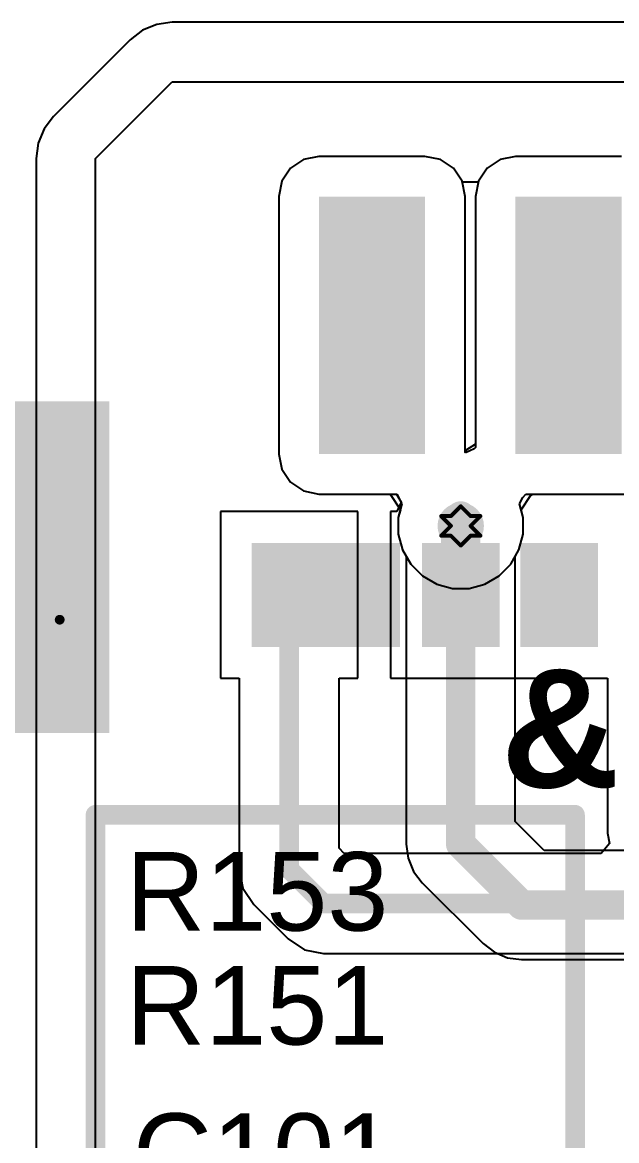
# Model space of a CAD drawing. Header units: inches. Extents: x -3 to 5437, y -3 to 5435.
# Drawn here: x 20.03 to 27.72, y 99.47 to 113.93 of the extents above; entities that cross this region are included whole.
import ezdxf

# ---------------------------------------------------------------- set-up
doc = ezdxf.new("R2010")
doc.units = ezdxf.units.IN
for name, color, linetype in [('Bottom Layer', 5, 'Continuous'), ('Bottom Solder', 6, 'Continuous'), ('Drill Drawing', 1, 'Continuous'), ('GND', 16, 'Continuous'), ('Keep-Out Layer', 6, 'Continuous'), ('PWR', 76, 'Continuous'), ('Top Layer', 1, 'Continuous'), ('Top Overlay', 2, 'Continuous'), ('Top Paste', 8, 'Continuous'), ('Top Solder', 216, 'Continuous'), ('Via Holes', 16, 'Continuous')]:
    doc.layers.add(name, color=color, linetype=linetype)
doc.styles.add('Arial', font='', dxfattribs={"height": 0.2})
doc.styles.add('Arial_Bold', font='', dxfattribs={"height": 0.2})
doc.styles.get('Arial').set_extended_font_data('Arial')
doc.styles.get('Arial_Bold').set_extended_font_data('Arial', bold=True)

# ---------------------------------------------------------------- blocks, each defined once
blk = doc.blocks.new('XKNANO_113_197')
at = {"layer": 'Keep-Out Layer'}
for points in [[(-1.826, 1.591), (-0.455, 1.591), (-0.455, 4.919), (-1.826, 4.919)], [(0.714, 1.591), (2.085, 1.591), (2.085, 4.919), (0.714, 4.919)]]:
    blk.add_hatch(color=6, dxfattribs=at).paths.add_polyline_path(points)
at = {"layer": 'Top Layer'}
for points in [[(-1.42, 7.31), (-0.62, 7.31), (-0.62, 6.17), (-1.42, 6.17)], [(-0.15, 7.31), (0.65, 7.31), (0.65, 6.17), (-0.15, 6.17)], [(1.139, 7.31), (1.901, 7.31), (1.901, 6.17), (1.139, 6.17)], [(2.089, 7.31), (2.851, 7.31), (2.851, 6.17), (2.089, 6.17)]]:
    blk.add_hatch(color=1, dxfattribs=at).paths.add_polyline_path(points)
at = {"layer": 'Top Paste'}
for points in [[(-1.42, 7.31), (-0.62, 7.31), (-0.62, 6.17), (-1.42, 6.17)], [(-0.15, 7.31), (0.65, 7.31), (0.65, 6.17), (-0.15, 6.17)], [(1.139, 7.31), (1.901, 7.31), (1.901, 6.17), (1.139, 6.17)], [(2.089, 7.31), (2.851, 7.31), (2.851, 6.17), (2.089, 6.17)]]:
    blk.add_hatch(color=8, dxfattribs=at).paths.add_polyline_path(points)
at = {"layer": 'Top Solder'}
for points in [[(-1.522, 7.412), (-0.518, 7.412), (-0.518, 6.068), (-1.522, 6.068)], [(-0.252, 7.412), (0.752, 7.412), (0.752, 6.068), (-0.252, 6.068)], [(1.037, 7.412), (2.003, 7.412), (2.003, 6.068), (1.037, 6.068)], [(1.987, 7.412), (2.953, 7.412), (2.953, 6.068), (1.987, 6.068)]]:
    blk.add_hatch(color=216, dxfattribs=at).paths.add_polyline_path(points)
at = {"layer": 'Top Overlay'}
blk.add_lwpolyline([(6.579, 7.061, 0.127, 0.127, 0), (5.436, 7.061, 0.127, 0.127, 0)], format="xyseb", dxfattribs=at)
blk.add_lwpolyline([(5.404, 7.061, 0.0635, 0.0635, 1), (5.467, 7.061, 0.0635, 0.0635, 1)], format="xyseb", close=True, dxfattribs=at)

msp = doc.modelspace()

# ---------------------------------------------------------------- hatches: boundary and pattern name
at = {"layer": 'Bottom Layer'}
h = msp.add_hatch(color=5, dxfattribs=at)
edge = h.paths.add_edge_path()
edge.add_arc((25.701, 107.417), 0.3, 0, 360)
at = {"layer": 'Bottom Solder'}
h = msp.add_hatch(color=6, dxfattribs=at)
edge = h.paths.add_edge_path()
edge.add_arc((25.701, 107.417), 0.15, 0, 360)
at = {"layer": 'GND'}
h = msp.add_hatch(color=16, dxfattribs=at)
edge = h.paths.add_edge_path()
edge.add_arc((25.701, 107.417), 0.3, 0, 360)
at = {"layer": 'PWR'}
h = msp.add_hatch(color=76, dxfattribs=at)
edge = h.paths.add_edge_path()
edge.add_arc((25.701, 107.417), 0.3, 0, 360)
at = {"layer": 'Top Layer'}
msp.add_hatch(color=1, dxfattribs=at).paths.add_polyline_path([(15.951, 104.739), (21.158, 104.739), (21.158, 109.029), (15.951, 109.029)])
h = msp.add_hatch(color=1, dxfattribs=at)
edge = h.paths.add_edge_path()
edge.add_arc((25.701, 107.417), 0.3, 0, 360)
at = {"layer": 'Top Solder'}
h = msp.add_hatch(color=216, dxfattribs=at)
edge = h.paths.add_edge_path()
edge.add_arc((25.701, 107.417), 0.15, 0, 360)
at = {"layer": 'Via Holes'}
h = msp.add_hatch(color=7, dxfattribs=at)
edge = h.paths.add_edge_path()
edge.add_arc((25.701, 107.417), 0.15, 0, 360)

# ---------------------------------------------------------------- linework, layer by layer
at = {"layer": 'Bottom Layer'}
for p, q in [((23.868, 112.192), (23.67, 112.152)), ((25.239, 112.192), (23.868, 112.192)), ((25.438, 112.152), (25.239, 112.192)), ((26.408, 112.192), (26.21, 112.152)), ((27.779, 112.192), (26.408, 112.192)), ((23.502, 112.04), (23.389, 111.872)), ((23.67, 112.152), (23.502, 112.04)), ((25.606, 112.04), (25.438, 112.152)), ((25.718, 111.872), (25.606, 112.04)), ((26.042, 112.04), (25.929, 111.872)), ((26.21, 112.152), (26.042, 112.04)), ((23.389, 111.872), (23.35, 111.674)), ((25.757, 111.674), (25.718, 111.872)), ((25.929, 111.872), (25.89, 111.674)), ((23.35, 111.674), (23.35, 108.346)), ((25.757, 108.395), (25.757, 111.674)), ((25.89, 111.674), (25.89, 108.473)), ((25.89, 108.473), (25.764, 108.392)), ((23.35, 108.346), (23.389, 108.148)), ((25.764, 108.392), (25.757, 108.395)), ((23.389, 108.148), (23.502, 107.98)), ((23.502, 107.98), (23.67, 107.868)), ((23.67, 107.868), (23.868, 107.829)), ((23.868, 107.829), (24.877, 107.829)), ((24.877, 107.829), (24.941, 107.702)), ((24.941, 107.702), (24.893, 107.524)), ((26.462, 107.702), (26.504, 107.784)), ((26.509, 107.524), (26.462, 107.702)), ((26.504, 107.784), (26.544, 107.829)), ((26.544, 107.829), (30.319, 107.829)), ((24.893, 107.524), (24.893, 107.311)), ((26.509, 107.311), (26.509, 107.524)), ((24.893, 107.311), (24.949, 107.106)), ((26.454, 107.106), (26.509, 107.311)), ((24.949, 107.106), (24.997, 107.022)), ((24.997, 107.022), (24.997, 103.303)), ((26.406, 107.022), (26.454, 107.106)), ((26.406, 103.594), (26.406, 107.022)), ((26.78, 103.22), (26.406, 103.594)), ((24.997, 103.303), (25.021, 103.12)), ((32.222, 103.22), (26.78, 103.22)), ((25.021, 103.12), (25.091, 102.95)), ((25.091, 102.95), (25.203, 102.804)), ((25.203, 102.804), (25.99, 102.017)), ((25.99, 102.017), (26.136, 101.906)), ((26.136, 101.906), (26.306, 101.835)), ((26.306, 101.835), (26.488, 101.811)), ((26.488, 101.811), (31.97, 101.811))]:
    msp.add_line(p, q, dxfattribs=at)
for points in [[(25.701, 107.417, 0.381, 0.381, 0), (25.701, 107.544, 0.381, 0.381, 0)], [(25.701, 103.303, 0.381, 0.381, 0), (25.701, 107.417, 0.381, 0.381, 0)], [(25.701, 103.303, 0.381, 0.381, 0), (26.488, 102.516, 0.381, 0.381, 0)], [(26.488, 102.516, 0.381, 0.381, 0), (32.617, 102.516, 0.381, 0.381, 0)]]:
    msp.add_lwpolyline(points, format="xyseb", dxfattribs=at)
for points in [[(25.606, 107.544, 0.191, 0.191, 1), (25.797, 107.544, 0.191, 0.191, 1)], [(25.606, 107.417, 0.191, 0.191, 1), (25.797, 107.417, 0.191, 0.191, 1)], [(25.606, 107.417, 0.191, 0.191, 1), (25.797, 107.417, 0.191, 0.191, 1)], [(25.606, 103.303, 0.191, 0.191, 1), (25.797, 103.303, 0.191, 0.191, 1)], [(25.606, 103.303, 0.191, 0.191, 1), (25.797, 103.303, 0.191, 0.191, 1)], [(26.393, 102.516, 0.191, 0.191, 1), (26.584, 102.516, 0.191, 0.191, 1)], [(26.393, 102.516, 0.191, 0.191, 1), (26.584, 102.516, 0.191, 0.191, 1)]]:
    msp.add_lwpolyline(points, format="xyseb", close=True, dxfattribs=at)
at = {"layer": 'Drill Drawing'}
for points in [[(25.574, 107.544, 0.0508, 0.0508, 0), (25.701, 107.671, 0.0508, 0.0508, 0)], [(25.701, 107.671, 0.0508, 0.0508, 0), (25.828, 107.544, 0.0508, 0.0508, 0)], [(25.447, 107.544, 0.0508, 0.0508, 0), (25.574, 107.417, 0.0508, 0.0508, 0)], [(25.447, 107.544, 0.0508, 0.0508, 0), (25.574, 107.544, 0.0508, 0.0508, 0)], [(25.828, 107.544, 0.0508, 0.0508, 0), (25.955, 107.544, 0.0508, 0.0508, 0)], [(25.828, 107.417, 0.0508, 0.0508, 0), (25.955, 107.544, 0.0508, 0.0508, 0)], [(25.447, 107.29, 0.0508, 0.0508, 0), (25.574, 107.417, 0.0508, 0.0508, 0)], [(25.828, 107.417, 0.0508, 0.0508, 0), (25.955, 107.29, 0.0508, 0.0508, 0)], [(25.447, 107.29, 0.0508, 0.0508, 0), (25.574, 107.29, 0.0508, 0.0508, 0)], [(25.574, 107.29, 0.0508, 0.0508, 0), (25.701, 107.163, 0.0508, 0.0508, 0)], [(25.701, 107.163, 0.0508, 0.0508, 0), (25.828, 107.29, 0.0508, 0.0508, 0)], [(25.828, 107.29, 0.0508, 0.0508, 0), (25.955, 107.29, 0.0508, 0.0508, 0)]]:
    msp.add_lwpolyline(points, format="xyseb", dxfattribs=at)
for points in [[(25.689, 107.671, 0.0254, 0.0254, 1), (25.714, 107.671, 0.0254, 0.0254, 1)], [(25.689, 107.671, 0.0254, 0.0254, 1), (25.714, 107.671, 0.0254, 0.0254, 1)], [(25.435, 107.544, 0.0254, 0.0254, 1), (25.46, 107.544, 0.0254, 0.0254, 1)], [(25.435, 107.544, 0.0254, 0.0254, 1), (25.46, 107.544, 0.0254, 0.0254, 1)], [(25.562, 107.544, 0.0254, 0.0254, 1), (25.587, 107.544, 0.0254, 0.0254, 1)], [(25.562, 107.544, 0.0254, 0.0254, 1), (25.587, 107.544, 0.0254, 0.0254, 1)], [(25.816, 107.544, 0.0254, 0.0254, 1), (25.841, 107.544, 0.0254, 0.0254, 1)], [(25.816, 107.544, 0.0254, 0.0254, 1), (25.841, 107.544, 0.0254, 0.0254, 1)], [(25.943, 107.544, 0.0254, 0.0254, 1), (25.968, 107.544, 0.0254, 0.0254, 1)], [(25.943, 107.544, 0.0254, 0.0254, 1), (25.968, 107.544, 0.0254, 0.0254, 1)], [(25.562, 107.417, 0.0254, 0.0254, 1), (25.587, 107.417, 0.0254, 0.0254, 1)], [(25.562, 107.417, 0.0254, 0.0254, 1), (25.587, 107.417, 0.0254, 0.0254, 1)], [(25.816, 107.417, 0.0254, 0.0254, 1), (25.841, 107.417, 0.0254, 0.0254, 1)], [(25.816, 107.417, 0.0254, 0.0254, 1), (25.841, 107.417, 0.0254, 0.0254, 1)], [(25.435, 107.29, 0.0254, 0.0254, 1), (25.46, 107.29, 0.0254, 0.0254, 1)], [(25.435, 107.29, 0.0254, 0.0254, 1), (25.46, 107.29, 0.0254, 0.0254, 1)], [(25.562, 107.29, 0.0254, 0.0254, 1), (25.587, 107.29, 0.0254, 0.0254, 1)], [(25.562, 107.29, 0.0254, 0.0254, 1), (25.587, 107.29, 0.0254, 0.0254, 1)], [(25.816, 107.29, 0.0254, 0.0254, 1), (25.841, 107.29, 0.0254, 0.0254, 1)], [(25.816, 107.29, 0.0254, 0.0254, 1), (25.841, 107.29, 0.0254, 0.0254, 1)], [(25.943, 107.29, 0.0254, 0.0254, 1), (25.968, 107.29, 0.0254, 0.0254, 1)], [(25.943, 107.29, 0.0254, 0.0254, 1), (25.968, 107.29, 0.0254, 0.0254, 1)], [(25.689, 107.163, 0.0254, 0.0254, 1), (25.714, 107.163, 0.0254, 0.0254, 1)], [(25.689, 107.163, 0.0254, 0.0254, 1), (25.714, 107.163, 0.0254, 0.0254, 1)]]:
    msp.add_lwpolyline(points, format="xyseb", close=True, dxfattribs=at)
at = {"layer": 'GND'}
for p, q in [((23.868, 112.192), (23.67, 112.152)), ((25.239, 112.192), (23.868, 112.192)), ((25.438, 112.152), (25.239, 112.192)), ((26.408, 112.192), (26.21, 112.152)), ((27.779, 112.192), (26.408, 112.192)), ((23.502, 112.04), (23.389, 111.872)), ((23.67, 112.152), (23.502, 112.04)), ((25.606, 112.04), (25.438, 112.152)), ((25.718, 111.872), (25.606, 112.04)), ((26.042, 112.04), (25.929, 111.872)), ((26.21, 112.152), (26.042, 112.04)), ((23.389, 111.872), (23.35, 111.674)), ((25.72, 111.862), (25.718, 111.872)), ((25.927, 111.862), (25.72, 111.862)), ((25.929, 111.872), (25.927, 111.862)), ((23.35, 111.674), (23.35, 108.346)), ((23.35, 108.346), (23.389, 108.148)), ((23.389, 108.148), (23.502, 107.98)), ((23.502, 107.98), (23.67, 107.868)), ((23.67, 107.868), (23.868, 107.829)), ((23.868, 107.829), (24.788, 107.829)), ((24.788, 107.829), (24.921, 107.625)), ((26.482, 107.625), (26.606, 107.815)), ((26.606, 107.815), (26.631, 107.829)), ((26.631, 107.829), (27.779, 107.829)), ((24.921, 107.625), (24.893, 107.524)), ((26.509, 107.524), (26.482, 107.625)), ((24.893, 107.524), (24.893, 107.311)), ((26.509, 107.311), (26.509, 107.524)), ((24.893, 107.311), (24.949, 107.106)), ((26.454, 107.106), (26.509, 107.311)), ((24.949, 107.106), (25.055, 106.921)), ((26.348, 106.921), (26.454, 107.106)), ((25.055, 106.921), (25.205, 106.771)), ((26.198, 106.771), (26.348, 106.921)), ((25.205, 106.771), (25.39, 106.665)), ((26.013, 106.665), (26.198, 106.771)), ((25.39, 106.665), (25.595, 106.609)), ((25.595, 106.609), (25.808, 106.609)), ((25.808, 106.609), (26.013, 106.665))]:
    msp.add_line(p, q, dxfattribs=at)
at = {"layer": 'PWR'}
for p, q in [((21.971, 113.926), (21.772, 113.899)), ((39.255, 113.926), (21.971, 113.926)), ((21.587, 113.823), (21.428, 113.7)), ((21.772, 113.899), (21.587, 113.823)), ((21.428, 113.7), (20.437, 112.71)), ((21.428, 113.7), (21.428, 113.7)), ((20.98, 112.166), (21.971, 113.157)), ((21.971, 113.157), (39.255, 113.157)), ((20.437, 112.71), (20.315, 112.551)), ((20.315, 112.551), (20.238, 112.365)), ((20.238, 112.365), (20.212, 112.166)), ((23.868, 112.192), (23.67, 112.152)), ((25.239, 112.192), (23.868, 112.192)), ((25.438, 112.152), (25.239, 112.192)), ((26.408, 112.192), (26.21, 112.152)), ((27.779, 112.192), (26.408, 112.192)), ((20.212, 112.166), (20.212, 85.446)), ((20.98, 85.446), (20.98, 112.166)), ((23.502, 112.04), (23.389, 111.872)), ((23.67, 112.152), (23.502, 112.04)), ((25.606, 112.04), (25.438, 112.152)), ((25.718, 111.872), (25.606, 112.04)), ((26.042, 112.04), (25.929, 111.872)), ((26.21, 112.152), (26.042, 112.04)), ((23.389, 111.872), (23.35, 111.674)), ((25.72, 111.862), (25.718, 111.872)), ((25.927, 111.862), (25.72, 111.862)), ((25.929, 111.872), (25.927, 111.862)), ((23.35, 111.674), (23.35, 108.346)), ((23.35, 108.346), (23.389, 108.148)), ((23.389, 108.148), (23.502, 107.98)), ((23.502, 107.98), (23.67, 107.868)), ((23.67, 107.868), (23.868, 107.829)), ((23.868, 107.829), (24.788, 107.829)), ((24.788, 107.829), (24.921, 107.625)), ((26.482, 107.625), (26.606, 107.815)), ((26.606, 107.815), (26.631, 107.829)), ((26.631, 107.829), (27.779, 107.829)), ((24.921, 107.625), (24.893, 107.524)), ((26.509, 107.524), (26.482, 107.625)), ((24.893, 107.524), (24.893, 107.311)), ((26.509, 107.311), (26.509, 107.524)), ((24.893, 107.311), (24.949, 107.106)), ((26.454, 107.106), (26.509, 107.311)), ((24.949, 107.106), (25.055, 106.921)), ((26.348, 106.921), (26.454, 107.106)), ((25.055, 106.921), (25.205, 106.771)), ((26.198, 106.771), (26.348, 106.921)), ((25.205, 106.771), (25.39, 106.665)), ((26.013, 106.665), (26.198, 106.771)), ((25.39, 106.665), (25.595, 106.609)), ((25.595, 106.609), (25.808, 106.609)), ((25.808, 106.609), (26.013, 106.665))]:
    msp.add_line(p, q, dxfattribs=at)
at = {"layer": 'Top Layer'}
for p, q in [((23.868, 112.192), (23.67, 112.152)), ((25.239, 112.192), (23.868, 112.192)), ((25.438, 112.152), (25.239, 112.192)), ((26.408, 112.192), (26.21, 112.152)), ((27.779, 112.192), (26.408, 112.192)), ((23.502, 112.04), (23.389, 111.872)), ((23.67, 112.152), (23.502, 112.04)), ((25.606, 112.04), (25.438, 112.152)), ((25.718, 111.872), (25.606, 112.04)), ((26.042, 112.04), (25.929, 111.872)), ((26.21, 112.152), (26.042, 112.04)), ((23.389, 111.872), (23.35, 111.674)), ((25.757, 111.674), (25.718, 111.872)), ((25.929, 111.872), (25.89, 111.674)), ((23.35, 111.674), (23.35, 108.346)), ((25.757, 108.367), (25.757, 111.674)), ((25.89, 111.674), (25.89, 108.432)), ((25.875, 108.413), (25.763, 108.363)), ((25.89, 108.432), (25.875, 108.413)), ((23.35, 108.346), (23.389, 108.148)), ((25.763, 108.363), (25.757, 108.367)), ((23.389, 108.148), (23.502, 107.98)), ((23.502, 107.98), (23.67, 107.868)), ((23.67, 107.868), (23.868, 107.829)), ((23.868, 107.829), (24.87, 107.829)), ((24.87, 107.829), (24.93, 107.723)), ((24.93, 107.723), (24.876, 107.603)), ((24.372, 107.603), (22.594, 107.603)), ((22.594, 107.603), (22.594, 105.447)), ((24.372, 105.447), (24.372, 107.603)), ((24.876, 107.603), (24.795, 107.603)), ((24.795, 107.603), (24.795, 105.447)), ((22.594, 105.447), (22.836, 105.447)), ((22.836, 105.447), (22.836, 102.981)), ((24.13, 103.249), (24.13, 105.447)), ((24.13, 105.447), (24.372, 105.447)), ((24.795, 105.447), (27.596, 105.447)), ((27.596, 105.447), (27.596, 103.445)), ((27.596, 103.445), (27.622, 103.31)), ((24.196, 103.183), (24.13, 103.249)), ((27.622, 103.31), (27.518, 103.183)), ((27.518, 103.183), (24.196, 103.183)), ((22.836, 102.981), (22.885, 102.733)), ((22.885, 102.733), (23.025, 102.523)), ((23.025, 102.523), (23.47, 102.078)), ((23.47, 102.078), (23.68, 101.938)), ((23.68, 101.938), (23.928, 101.888)), ((23.928, 101.888), (29.906, 101.888))]:
    msp.add_line(p, q, dxfattribs=at)
for points in [[(25.701, 106.527, 0.508, 0.508, 0), (25.701, 107.417, 0.508, 0.508, 0)], [(23.483, 102.981, 0.254, 0.254, 0), (23.483, 106.525, 0.254, 0.254, 0)], [(25.701, 106.527, 0.254, 0.254, 0), (25.703, 106.525, 0.254, 0.254, 0)], [(23.483, 102.981, 0.254, 0.254, 0), (23.928, 102.536, 0.254, 0.254, 0)], [(23.928, 102.536, 0.254, 0.254, 0), (30.614, 102.536, 0.254, 0.254, 0)]]:
    msp.add_lwpolyline(points, format="xyseb", dxfattribs=at)
for points in [[(25.574, 107.417, 0.254, 0.254, 1), (25.828, 107.417, 0.254, 0.254, 1)], [(25.574, 106.527, 0.254, 0.254, 1), (25.828, 106.527, 0.254, 0.254, 1)], [(23.42, 106.525, 0.127, 0.127, 1), (23.547, 106.525, 0.127, 0.127, 1)], [(25.638, 106.527, 0.127, 0.127, 1), (25.765, 106.527, 0.127, 0.127, 1)], [(25.64, 106.525, 0.127, 0.127, 1), (25.767, 106.525, 0.127, 0.127, 1)], [(23.42, 102.981, 0.127, 0.127, 1), (23.547, 102.981, 0.127, 0.127, 1)], [(23.42, 102.981, 0.127, 0.127, 1), (23.547, 102.981, 0.127, 0.127, 1)], [(23.865, 102.536, 0.127, 0.127, 1), (23.992, 102.536, 0.127, 0.127, 1)], [(23.865, 102.536, 0.127, 0.127, 1), (23.992, 102.536, 0.127, 0.127, 1)]]:
    msp.add_lwpolyline(points, format="xyseb", close=True, dxfattribs=at)
at = {"layer": 'Top Overlay'}
for points in [[(20.98, 103.683, 0.254, 0.254, 0), (27.178, 103.683, 0.254, 0.254, 0)], [(20.98, 91.389, 0.254, 0.254, 0), (20.98, 103.683, 0.254, 0.254, 0)], [(27.178, 91.389, 0.254, 0.254, 0), (27.178, 103.683, 0.254, 0.254, 0)]]:
    msp.add_lwpolyline(points, format="xyseb", dxfattribs=at)
for points in [[(20.917, 103.683, 0.127, 0.127, 1), (21.044, 103.683, 0.127, 0.127, 1)], [(20.917, 103.683, 0.127, 0.127, 1), (21.044, 103.683, 0.127, 0.127, 1)], [(27.114, 103.683, 0.127, 0.127, 1), (27.241, 103.683, 0.127, 0.127, 1)], [(27.114, 103.683, 0.127, 0.127, 1), (27.241, 103.683, 0.127, 0.127, 1)]]:
    msp.add_lwpolyline(points, format="xyseb", close=True, dxfattribs=at)

# ---------------------------------------------------------------- block references
at = {"rotation": 180}
msp.add_blockref('XKNANO_113_197', (25.953, 113.265), dxfattribs=at)

# ---------------------------------------------------------------- texts
at = {"layer": 'Top Overlay'}
for s, height, style, p in [('&', 1.524, 'Arial_Bold', (26.22, 104.037)), ('R153', 1.016, 'Arial', (21.373, 102.185)), ('R151', 1.016, 'Arial', (21.373, 100.712)), ('C101', 1.016, 'Arial', (21.462, 98.807))]:
    msp.add_text(s, height=height, dxfattribs=dict(at, style=style)).set_placement(p)

doc.saveas('drawing.dxf')
